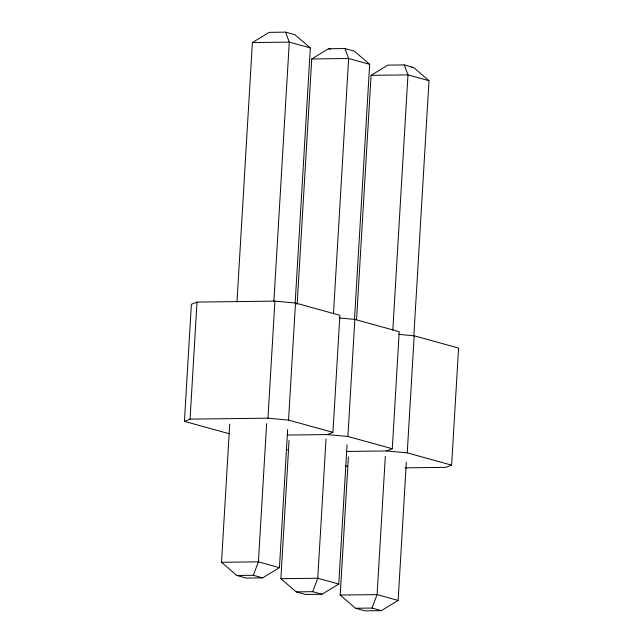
<?xml version="1.0" encoding="UTF-8"?>
<svg xmlns="http://www.w3.org/2000/svg" width="643" height="643" viewBox="0 0 643 643"><rect width="100%" height="100%" fill="white"/><g stroke="black" fill="none" stroke-linecap="round" stroke-linejoin="round"><path stroke-width="0.96" d="M228.812 433.615L184.42 421.358L191.373 304.3L197.015 302.073L274.915 301.125L295.507 303.03L339.89 315.287L332.937 432.345L327.303 434.572L287.357 435.062M184.42 421.358L190.063 419.132L197.015 302.073M287.646 429.46L279.44 567.656L262.649 577.88L246.253 578.073L236.905 575.493L221.514 562.303L229.728 424.107M236.986 301.937L252.394 42.567L269.176 32.351L285.572 32.15L294.92 34.73L310.32 47.928L295.145 303.287M266.62 423.657L258.414 561.853L253.31 575.292L236.905 575.493M273.878 301.487L289.286 42.116L285.572 32.15M190.063 419.132L267.954 418.183L274.915 301.125M332.937 432.345L288.546 420.088L295.507 303.03M347.051 444.852L338.781 584.045L321.998 594.261L305.602 594.462L296.254 591.881L280.862 578.692L289.069 440.495M297.162 304.3L311.734 58.955L328.525 48.739L344.921 48.538L354.269 51.118L369.661 64.308L354.486 319.675M326.025 439.04L317.755 578.242L312.651 591.681L296.254 591.881M333.46 313.864L348.635 58.505L344.921 48.538M354.848 319.418L399.231 331.675L392.278 448.734L347.895 436.476L354.848 319.418L339.158 317.972M406.336 462.237L398.13 600.433L381.339 610.649L364.943 610.85L355.595 608.27L340.203 595.072L348.41 456.884M356.568 319.684L371.083 75.344L387.866 65.12L404.262 64.927L413.61 67.507L429.002 80.697L413.835 336.056M385.31 456.434L377.095 594.622L372 608.069L355.595 608.27M392.809 330.253L407.975 74.893L404.262 64.927M414.188 335.807L458.58 348.064L451.627 465.122L407.236 452.865L414.188 335.807L398.499 334.352M346.698 451.442L386.644 450.96L392.278 448.734M451.627 465.122L445.993 467.348L405.05 467.847M252.394 42.567L289.286 42.116L310.32 47.928M311.734 58.955L348.635 58.505L369.661 64.308M411.681 67.531L413.61 67.507M371.083 75.344L407.975 74.893L429.002 80.697M221.514 562.303L258.414 561.853L279.44 567.656M280.862 578.692L317.755 578.242L338.781 584.045M340.203 595.072L377.095 594.622L398.13 600.433M267.954 418.183L288.546 420.088M327.303 434.572L347.895 436.476M386.644 450.96L407.236 452.865M328.525 48.739L330.389 49.254M286.231 449.473L288.16 450.004M345.572 465.853L347.501 466.392M253.31 575.292L262.649 577.88M312.651 591.681L321.998 594.261M372 608.069L381.339 610.649"/></g></svg>
